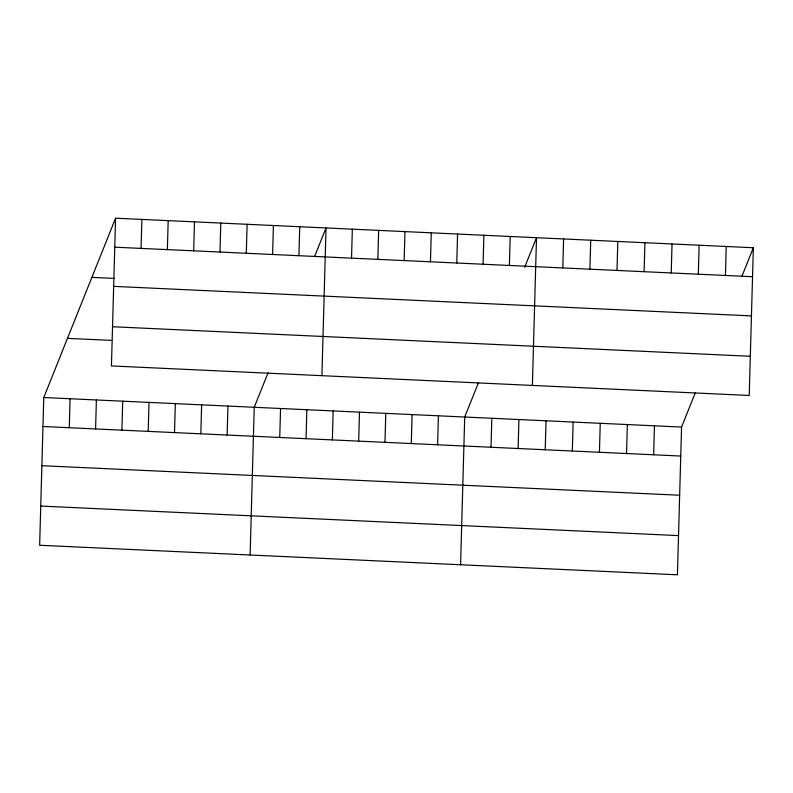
<?xml version="1.0" encoding="UTF-8"?>
<svg xmlns="http://www.w3.org/2000/svg" width="793" height="793" viewBox="0 0 793 793"><rect width="100%" height="100%" fill="white"/><g stroke="black" fill="none" stroke-linecap="round" stroke-linejoin="round"><path stroke-width="1.19" d="M115.57 218.204L111.436 365.93L749.226 395.469L753.35 247.743L115.57 218.204L43.774 397.531L39.65 545.257L677.43 574.796L681.564 427.07L695.382 392.545M69.278 427.724L70.081 398.75M95.586 428.944L96.389 399.969M121.894 430.163L122.707 401.189M141.065 248.397L141.878 219.423M148.202 431.382L149.015 402.408M167.373 249.617L168.185 220.642M174.51 432.601L175.322 403.627M193.68 250.836L194.493 221.862M200.817 433.821L201.63 404.846M219.988 252.045L220.801 223.071M227.125 435.04L227.938 406.066M246.296 253.264L247.109 224.29M250.122 555.011L254.246 407.285L268.064 372.76M272.604 254.484L273.416 225.509M279.741 437.478L280.553 408.504M298.921 255.703L299.724 226.729M306.048 438.698L306.861 409.723M321.908 375.674L326.032 227.948L314.583 256.555M332.366 439.907L333.169 410.933M351.537 258.141L352.34 229.167M358.674 441.126L359.477 412.152M377.845 259.361L378.648 230.386M384.982 442.345L385.785 413.371M404.152 260.58L404.965 231.606M411.289 443.565L412.092 414.59M430.46 261.799L431.273 232.825M437.597 444.784L438.41 415.81M456.768 263.018L457.581 234.044M460.584 564.755L464.718 417.029L478.536 382.504M483.076 264.238L483.889 235.263M491.006 447.262L491.819 418.288M509.384 265.457L510.196 236.483M518.116 448.511L518.929 419.537M532.381 385.428L536.504 237.692L524.659 267.291M545.217 449.77L546.03 420.796M562.802 267.925L563.605 238.951M572.328 451.029L573.141 422.054M589.903 269.184L590.716 240.21M599.439 452.278L600.242 423.303M617.013 270.433L617.816 241.459M626.539 453.537L627.352 424.562M644.114 271.692L644.927 242.717M653.65 454.786L654.453 425.811M671.225 272.951L672.028 243.976M698.326 274.2L699.139 245.225M725.436 275.458L726.239 246.484M741.901 276.341L753.35 247.743M114.757 247.178L752.537 276.717M91.879 277.381L114.598 278.432M113.667 286.362L751.447 315.901M112.537 326.736L750.317 356.275M67.464 338.353L111.714 340.405M43.774 397.531L681.564 427.07M42.971 426.505L680.751 456.044M41.87 465.699L679.66 495.238M40.74 506.073L678.53 535.612"/></g></svg>
